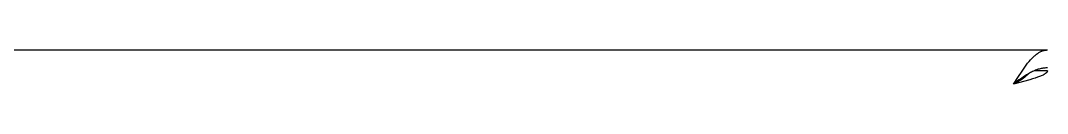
# Model space of a CAD drawing. Header units: millimetres. Extents: x -1893 to 2799, y -925 to 2353.
# Drawn here: x -989.9 to -874.9, y 1965.1 to 1968.9 of the extents above; entities that cross this region are included whole.
import ezdxf

# ---------------------------------------------------------------- set-up
doc = ezdxf.new("R2010")
doc.units = ezdxf.units.MM
doc.header["$MEASUREMENT"] = 0
doc.layers.add('Utwórz2D linie widoczne', color=7, linetype='Continuous', true_color=0x000000)

msp = doc.modelspace()

# ---------------------------------------------------------------- linework, layer by layer
at = {"layer": 'Utwórz2D linie widoczne'}
for p, q in [((-1070.82, 1968.9), (-874.98, 1968.9)), ((-875.61, 1968.75), (-875.54, 1968.78)), ((-875.54, 1968.78), (-875.47, 1968.8)), ((-875.47, 1968.8), (-875.4, 1968.83)), ((-875.4, 1968.83), (-875.34, 1968.84)), ((-875.34, 1968.84), (-875.29, 1968.85)), ((-875.29, 1968.85), (-875.24, 1968.87)), ((-875.24, 1968.87), (-875.19, 1968.88)), ((-875.19, 1968.88), (-875.13, 1968.88)), ((-875.13, 1968.88), (-875.08, 1968.89)), ((-875.08, 1968.89), (-875.03, 1968.89)), ((-875.03, 1968.89), (-874.97, 1968.9)), ((-874.97, 1968.9), (-874.92, 1968.9)), ((-876.98, 1967.6), (-876.82, 1967.79)), ((-876.82, 1967.79), (-876.71, 1967.9)), ((-876.71, 1967.9), (-876.6, 1968.02)), ((-876.6, 1968.02), (-876.49, 1968.13)), ((-876.49, 1968.13), (-876.38, 1968.23)), ((-876.38, 1968.23), (-876.3, 1968.3)), ((-876.3, 1968.3), (-876.21, 1968.37)), ((-876.21, 1968.37), (-876.13, 1968.43)), ((-876.13, 1968.43), (-876.05, 1968.49)), ((-876.05, 1968.49), (-875.96, 1968.55)), ((-875.96, 1968.55), (-875.87, 1968.61)), ((-875.87, 1968.61), (-875.81, 1968.65)), ((-875.81, 1968.65), (-875.74, 1968.68)), ((-875.74, 1968.68), (-875.67, 1968.72)), ((-875.67, 1968.72), (-875.61, 1968.75)), ((-878.25, 1965.84), (-877.77, 1966.55)), ((-877.77, 1966.55), (-877.54, 1966.88)), ((-877.54, 1966.88), (-877.3, 1967.21)), ((-877.3, 1967.21), (-877.14, 1967.41)), ((-877.14, 1967.41), (-876.98, 1967.6)), ((-876.58, 1966.49), (-876.7, 1966.43)), ((-876.48, 1966.54), (-876.58, 1966.49)), ((-876.38, 1966.58), (-876.48, 1966.54)), ((-876.27, 1966.63), (-876.38, 1966.58)), ((-876.34, 1966.6), (-874.92, 1966.6)), ((-876.16, 1966.67), (-876.27, 1966.63)), ((-876.06, 1966.7), (-876.16, 1966.67)), ((-875.95, 1966.74), (-876.06, 1966.7)), ((-875.84, 1966.77), (-875.95, 1966.74)), ((-875.73, 1966.8), (-875.84, 1966.77)), ((-875.63, 1966.82), (-875.73, 1966.8)), ((-875.53, 1966.84), (-875.63, 1966.82)), ((-875.43, 1966.86), (-875.53, 1966.84)), ((-875.32, 1966.87), (-875.43, 1966.86)), ((-875.22, 1966.88), (-875.32, 1966.87)), ((-875.12, 1966.89), (-875.22, 1966.88)), ((-875.02, 1966.9), (-875.12, 1966.89)), ((-874.92, 1966.9), (-875.02, 1966.9)), ((-874.95, 1966.48), (-874.96, 1966.47)), ((-874.94, 1966.5), (-874.95, 1966.49)), ((-874.95, 1966.49), (-874.95, 1966.48)), ((-874.93, 1966.52), (-874.94, 1966.51)), ((-874.94, 1966.51), (-874.94, 1966.51)), ((-874.94, 1966.51), (-874.94, 1966.5)), ((-874.94, 1966.5), (-874.94, 1966.5)), ((-874.92, 1966.55), (-874.93, 1966.55)), ((-874.93, 1966.55), (-874.93, 1966.54)), ((-874.93, 1966.54), (-874.93, 1966.54)), ((-874.93, 1966.54), (-874.93, 1966.53)), ((-874.93, 1966.53), (-874.93, 1966.53)), ((-874.93, 1966.53), (-874.93, 1966.52)), ((-874.93, 1966.52), (-874.93, 1966.52)), ((-874.92, 1966.58), (-874.92, 1966.58)), ((-874.92, 1966.58), (-874.92, 1966.57)), ((-874.92, 1966.57), (-874.92, 1966.57)), ((-874.92, 1966.57), (-874.92, 1966.56)), ((-874.92, 1966.56), (-874.92, 1966.56)), ((-874.92, 1966.56), (-874.92, 1966.55)), ((-878.72, 1965.1), (-878.25, 1965.84)), ((-876.9, 1965.58), (-878.72, 1965.1)), ((-878.11, 1965.55), (-878.72, 1965.1)), ((-878.22, 1965.35), (-878.38, 1965.26)), ((-878.06, 1965.44), (-878.22, 1965.35)), ((-877.8, 1965.77), (-878.11, 1965.55)), ((-877.9, 1965.54), (-878.06, 1965.44)), ((-877.75, 1965.65), (-877.9, 1965.54)), ((-877.49, 1965.98), (-877.8, 1965.77)), ((-877.6, 1965.76), (-877.75, 1965.65)), ((-877.45, 1965.88), (-877.6, 1965.76)), ((-877.27, 1966.12), (-877.49, 1965.98)), ((-877.31, 1966), (-877.45, 1965.88)), ((-877.17, 1966.12), (-877.31, 1966)), ((-877.04, 1966.25), (-877.27, 1966.12)), ((-877.04, 1966.25), (-877.17, 1966.12)), ((-876.93, 1966.31), (-877.04, 1966.25)), ((-876.82, 1966.37), (-876.93, 1966.31)), ((-876.59, 1965.67), (-876.9, 1965.58)), ((-876.7, 1966.43), (-876.82, 1966.37)), ((-876.28, 1965.76), (-876.59, 1965.67)), ((-876.04, 1965.85), (-876.28, 1965.76)), ((-875.81, 1965.93), (-876.04, 1965.85)), ((-875.71, 1965.97), (-875.81, 1965.93)), ((-875.61, 1966.01), (-875.71, 1965.97)), ((-875.52, 1966.06), (-875.61, 1966.01)), ((-875.42, 1966.1), (-875.52, 1966.06)), ((-875.35, 1966.14), (-875.42, 1966.1)), ((-875.32, 1966.16), (-875.35, 1966.14)), ((-875.29, 1966.18), (-875.32, 1966.16)), ((-875.25, 1966.2), (-875.29, 1966.18)), ((-875.22, 1966.22), (-875.25, 1966.2)), ((-875.19, 1966.24), (-875.22, 1966.22)), ((-875.16, 1966.26), (-875.19, 1966.24)), ((-875.13, 1966.28), (-875.16, 1966.26)), ((-875.11, 1966.3), (-875.13, 1966.28)), ((-875.09, 1966.31), (-875.11, 1966.3)), ((-875.08, 1966.32), (-875.09, 1966.31)), ((-875.07, 1966.33), (-875.08, 1966.32)), ((-875.05, 1966.34), (-875.07, 1966.33)), ((-875.04, 1966.35), (-875.05, 1966.34)), ((-875.03, 1966.36), (-875.04, 1966.35)), ((-875.02, 1966.37), (-875.03, 1966.36)), ((-875.01, 1966.39), (-875.02, 1966.37)), ((-875, 1966.41), (-875.01, 1966.4)), ((-875.01, 1966.4), (-875.01, 1966.39)), ((-874.99, 1966.42), (-875, 1966.41)), ((-874.98, 1966.43), (-874.99, 1966.42)), ((-874.97, 1966.44), (-874.98, 1966.43)), ((-874.96, 1966.46), (-874.97, 1966.45)), ((-874.97, 1966.45), (-874.97, 1966.44)), ((-874.96, 1966.47), (-874.96, 1966.46)), ((-878.55, 1965.18), (-878.72, 1965.1)), ((-878.38, 1965.26), (-878.55, 1965.18))]:
    msp.add_line(p, q, dxfattribs=at)

doc.saveas('drawing.dxf')
